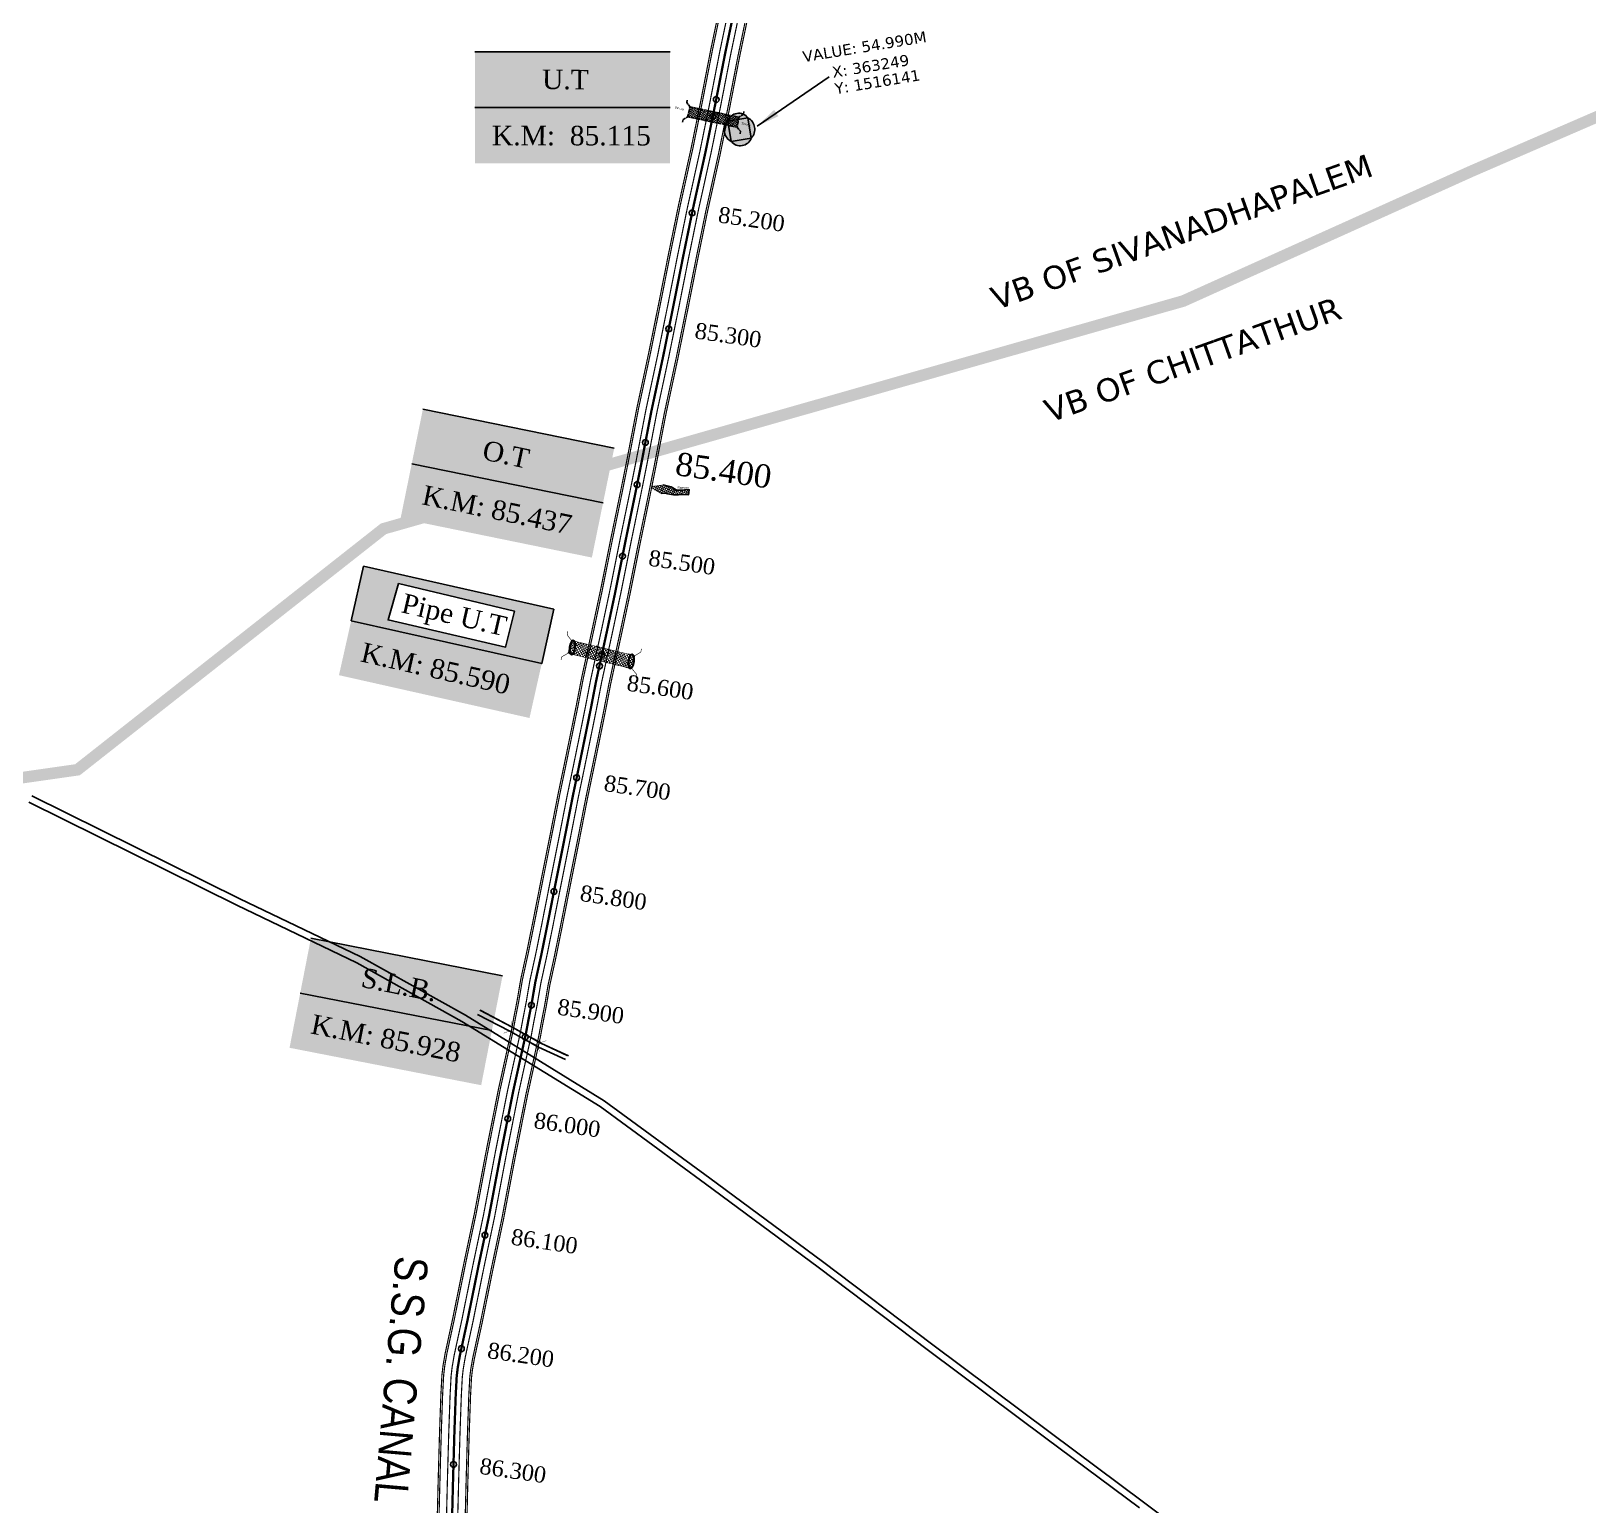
# Model space of a CAD drawing. Header units: inches. Extents: x 360616 to 379062, y 1506291 to 1520405.
# Drawn here: x 362638 to 363981, y 1514955 to 1516226 of the extents above; entities that cross this region are included whole.
import ezdxf

# ---------------------------------------------------------------- set-up
doc = ezdxf.new("R2010")
doc.units = ezdxf.units.IN
doc.header["$MEASUREMENT"] = 0
doc.set_wipeout_variables(frame=1)
doc.header["$PDMODE"] = 32
doc.header["$PDSIZE"] = 5
for name, pattern in [('ACAD_ISO02W100', [15, 12, -3]), ('ACAD_ISO03W100', [30, 12, -18]), ('BORDER', [1.75, 0.5, -0.25, 0.5, -0.25, 0, -0.25])]:
    doc.linetypes.add(name, pattern=pattern)
for name, color, linetype in [('bed with', 5, 'Continuous'), ('cahnige', 7, 'Continuous'), ('CARTTRACK', 30, 'ACAD_ISO02W100'), ('laying', 4, 'Continuous'), ('lining', 4, 'Continuous'), ('OT', 7, 'Continuous'), ('pbms', 8, 'Continuous'), ('SLB', 11, 'Continuous'), ('STREAM', 4, 'Continuous'), ('TEXT', 7, 'Continuous'), ('TITLEBLOCK', 7, 'Continuous'), ('top of bund', 1, 'Continuous'), ('UT', 173, 'ACAD_ISO02W100'), ('V', 6, 'Continuous'), ('Z LAYER', 7, 'Continuous'), ('ZSTU', 7, 'Continuous'), ('ZTEXT', 7, 'Continuous')]:
    doc.layers.add(name, color=color, linetype=linetype)
doc.layers.add('ROAD', color=1, linetype='Continuous', lineweight=25)
doc.layers.add('VILL_BOUNDARY', color=6, linetype='BORDER', lineweight=30)
doc.styles.add('5mm', font='TIMES.TTF', dxfattribs={"height": 3})
doc.styles.add('ARIALN', font='ARIALN.TTF')
doc.styles.get("Standard").update_dxf_attribs({"font": 'verdana.TTF'})
doc.dimstyles.get("Standard").update_dxf_attribs({"dimtxt": 0.18, "dimasz": 0.18, "dimexe": 0.18, "dimexo": 0.0625, "dimgap": 0.09, "dimtad": 0, "dimtih": 1, "dimtoh": 1, "dimdec": 4, "dimzin": 0, "dimdsep": 46, "dimtxsty": 'Standard', "dimcen": 0.09, "dimadec": 0, "dimazin": 0, "dimtfac": 1, "dimtdec": 4, "dimtofl": 0, "dimtmove": 0, "dimatfit": 3, "dimfxl": 0, "dimtolj": 1, "dimtzin": 0, "dimarcsym": 0})

# ---------------------------------------------------------------- blocks, each defined once
blk = doc.blocks.new('FGJIDFIPGJDFIGJ')
at = {"layer": 'ZSTU'}
h = blk.add_hatch(color=135, dxfattribs=at)
h.set_gradient(color1=(141, 177, 78), color2=(107, 135, 59), one_color=1, tint=0.3799999952316284, name='CYLINDER')
h.paths.add_polyline_path([(363020.6739411662, 1516208.175346994), (363020.6739411652, 1516160.052520622), (363189.1038334653, 1516160.052520621), (363189.1038334656, 1516208.175346993)])
h.paths.add_polyline_path([(363065.8591973582, 1516170.685499281), (363138.7301684332, 1516170.148776405), (363138.9204049869, 1516195.977230909), (363066.0494339117, 1516196.513953784)], flags=24)
h = blk.add_hatch(color=252, dxfattribs=at)
h.set_gradient(color1=(167, 88, 159), color2=(127, 67, 121), one_color=1, tint=0.3799999952316284, name='CYLINDER')
h.paths.add_polyline_path([(363020.6739411652, 1516160.052520622), (363020.6739411645, 1516111.929694251), (363189.1038334654, 1516111.929694254), (363189.1038334653, 1516160.052520621)])
h.paths.add_polyline_path([(363031.1116525727, 1516122.910540839), (363179.9297627379, 1516122.75398711), (363179.9568195152, 1516148.47383675), (363031.1387093494, 1516148.630390479)], flags=24)
for points in [[(363189.1038334673, 1516208.175346993), (363020.6739411663, 1516208.175346993)], [(363189.1038334642, 1516160.052520621), (363020.6739411666, 1516160.052520622)]]:
    blk.add_lwpolyline(points, dxfattribs=at)
at = {"layer": 'ZSTU', "style": '5mm'}
for s, height, rotation, p in [('U.T', 16.84298922994375, 359.5780020620655, (363078.5779682306, 1516175.984783437)), ('K.M:  85.115', 16.84298922994376, 359.9397259769933, (363035.4031613333, 1516127.532689882))]:
    blk.add_text(s, height=height, rotation=rotation, dxfattribs=at).set_placement(p)
blk = doc.blocks.new('MNBVNCXBYUYTUIRE')
at = {"layer": 'ZSTU'}
h = blk.add_hatch(color=135, dxfattribs=at)
h.set_gradient(color1=(141, 177, 78), color2=(107, 135, 59), one_color=1, tint=0.3799999952316284, name='CYLINDER')
h.paths.add_polyline_path([(362965.582859981, 1515923.925044659), (362955.9419536905, 1515876.777835369), (363120.9571862076, 1515843.034663354), (363130.5980924974, 1515890.181872646)])
h.paths.add_polyline_path([(363002.3413539287, 1515878.142851818), (363073.6274501165, 1515863.018071251), (363078.9882913542, 1515888.284781231), (363007.7021951662, 1515903.409561798)], flags=24)
h = blk.add_hatch(color=252, dxfattribs=at)
h.set_gradient(color1=(167, 88, 159), color2=(127, 67, 121), one_color=1, tint=0.3799999952316284, name='CYLINDER')
h.paths.add_polyline_path([(362955.9419536905, 1515876.777835369), (362946.3010474002, 1515829.630626078), (363111.316279919, 1515795.887454068), (363120.9571862076, 1515843.034663354)])
h.paths.add_polyline_path([(362958.7270481635, 1515838.297766107), (363104.4967336807, 1515808.330230231), (363109.6759455116, 1515833.523228512), (362963.9062599941, 1515863.490764388)], flags=24)
for points in [[(363130.5980924991, 1515890.181872645), (362965.5828599812, 1515923.925044659)], [(363120.9571862064, 1515843.034663354), (362955.9419536918, 1515876.777835369)]]:
    blk.add_lwpolyline(points, dxfattribs=at)
at = {"layer": 'ZSTU', "style": '5mm'}
for s, height, rotation, p in [('O.T', 16.84298922994375, 348.0211852674644, (363015.863927378, 1515880.786627978)), ('K.M: 85.437', 16.84298922994376, 348.3829091823921, (362963.8575524605, 1515841.966449095))]:
    blk.add_text(s, height=height, rotation=rotation, dxfattribs=at).set_placement(p)
blk = doc.blocks.new('FGFDGHFDGH')
at = {"layer": 'ZSTU'}
h = blk.add_hatch(color=135, dxfattribs=at)
h.set_gradient(color1=(141, 177, 78), color2=(107, 135, 59), one_color=1, tint=0.3799999952316284, name='CYLINDER')
h.paths.add_polyline_path([(362954.8538315861, 1515749.636537126), (362945.7828798026, 1515718.228317985), (363047.2102226967, 1515694.774316611), (363054.7662789413, 1515725.908709011)], flags=16)
h.paths.add_polyline_path([(363088.8938932189, 1515727.558952864), (362924.5576412037, 1515764.467283821), (362914.0124037878, 1515717.51406896), (363078.3486557995, 1515680.605738002)])
h = blk.add_hatch(color=252, dxfattribs=at)
h.set_gradient(color1=(167, 88, 159), color2=(127, 67, 121), one_color=1, tint=0.3799999952316284, name='CYLINDER')
h.paths.add_polyline_path([(362914.0124037865, 1515717.51406896), (362903.4671663694, 1515670.560854099), (363067.8034183855, 1515633.652523145), (363078.3486558009, 1515680.605738002)])
h.paths.add_polyline_path([(362916.0574439239, 1515678.987580768), (363061.2242666637, 1515646.224064505), (363066.8867005639, 1515671.312871569), (362921.7198778238, 1515704.076387831)], flags=24)
for points in [[(362924.5576412037, 1515764.467283821), (362914.0124037878, 1515717.51406896), (363078.3486557995, 1515680.605738002), (363088.8938932189, 1515727.558952864)], [(363088.8938932189, 1515727.558952864), (362924.5576412037, 1515764.467283821)], [(362954.8538315861, 1515749.636537126), (362945.7828798026, 1515718.228317985), (363047.2102226967, 1515694.774316611), (363054.7662789413, 1515725.908709011), (362954.8538315861, 1515749.636537126)], [(363078.3486557995, 1515680.605738002), (362914.0124037878, 1515717.51406896)]]:
    blk.add_lwpolyline(points, dxfattribs=at)
at = {"layer": 'ZSTU', "style": '5mm'}
for s, height, rotation, p in [('Pipe U.T', 16.84298922994375, 346.9199625630399, (362956.256641452, 1515724.936250314)), ('K.M: 85.590', 16.84298922994376, 347.2816864779676, (362921.2575082342, 1515682.556984131))]:
    blk.add_text(s, height=height, rotation=rotation, dxfattribs=at).set_placement(p)
blk = doc.blocks.new('NJGHDFUGHDFUGDFG')
at = {"layer": 'ZSTU'}
h = blk.add_hatch(color=135, dxfattribs=at)
h.set_gradient(color1=(141, 177, 78), color2=(107, 135, 59), one_color=1, tint=0.3799999952316284, name='CYLINDER')
h.paths.add_polyline_path([(362879.2655692823, 1515443.705545621), (362870.0457294543, 1515396.474189813), (363035.3554747849, 1515364.204750416), (363044.5753146127, 1515411.436106226)])
h.paths.add_polyline_path([(362916.4311029037, 1515398.253162083), (362987.8493159054, 1515383.76505149), (362992.9844952474, 1515409.078589077), (362921.5662822454, 1515423.566699669)], flags=24)
h = blk.add_hatch(color=252, dxfattribs=at)
h.set_gradient(color1=(167, 88, 159), color2=(127, 67, 121), one_color=1, tint=0.3799999952316284, name='CYLINDER')
h.paths.add_polyline_path([(362870.0457294543, 1515396.474189813), (362860.8258896259, 1515349.242834004), (363026.1356349584, 1515316.973394612), (363035.3554747849, 1515364.204750416)])
h.paths.add_polyline_path([(362873.1740610215, 1515358.020503082), (363019.2053364387, 1515329.354826353), (363024.1595513154, 1515354.593034541), (362878.1282758979, 1515383.258711269)], flags=24)
for points in [[(363044.5753146141, 1515411.436106226), (362879.2655692827, 1515443.705545621)], [(363035.3554747837, 1515364.204750416), (362870.0457294558, 1515396.474189813)]]:
    blk.add_lwpolyline(points, dxfattribs=at)
at = {"layer": 'ZSTU', "style": '5mm'}
for s, height, rotation, p in [('S.L.B.', 16.84298922994375, 348.5324278629607, (362921.5807318226, 1515401.985154402)), ('K.M: 85.928', 16.84298922994376, 348.8941517765875, (362878.2716263466, 1515361.734818223))]:
    blk.add_text(s, height=height, rotation=rotation, dxfattribs=at).set_placement(p)
blk = doc.blocks.new('FGDFGG')
at = {"layer": 'STREAM'}
h = blk.add_hatch(dxfattribs=at)
h.set_pattern_fill('DASH', color=256, scale=10, angle=75.93960756058887, style=0)
h.set_pattern_definition([(75.93960756058887, (1418185.603001844, 992257.9889319493), (-0.6960067163245798, 1.161120192502773), [0.9572422500200057, -0.9572422500200057])])
h.paths.add_polyline_path([(347714.8182538314, 1545567.798359148), (347719.1091586325, 1545566.809767598), (347723.4000634338, 1545565.821176047), (347732.1200872504, 1545608.496701095), (347727.7916449079, 1545609.305257931), (347723.4632025654, 1545610.113814767)])
at = {"layer": 'UT', "ltscale": 0.2}
for p, q in [((347718.6328469185, 1545614.300635064), (347720.8996323345, 1545613.926943779)), ((347720.8996323345, 1545613.926943779), (347723.4632025654, 1545610.113814767)), ((347714.8182538314, 1545567.798359148), (347723.4632025654, 1545610.113814767)), ((347723.4000634338, 1545565.821176047), (347732.1200872505, 1545608.496701095)), ((347723.4632025654, 1545610.113814767), (347727.7916449079, 1545609.305257931)), ((347727.7916449079, 1545609.305257931), (347732.1200872505, 1545608.496701095)), ((347732.1200872505, 1545608.496701095), (347735.593481653, 1545611.504586816)), ((347735.593481653, 1545611.504586816), (347737.8808457312, 1545611.290281259)), ((347711.2222905362, 1545564.938133079), (347708.9458700588, 1545565.24776368)), ((347714.8182538314, 1545567.798359148), (347711.2222905362, 1545564.938133079)), ((347719.1091586325, 1545566.809767598), (347714.8182538314, 1545567.798359148)), ((347723.4000634338, 1545565.821176047), (347719.1091586325, 1545566.809767598)), ((347725.80217546, 1545561.90432744), (347723.4000634338, 1545565.821176047)), ((347728.0513798581, 1545561.436309412), (347725.80217546, 1545561.90432744))]:
    blk.add_line(p, q, dxfattribs=at)
at = {"layer": 'cahnige', "style": '5mm'}
for rotation, oblique, p in [(77.11412351461517, 2.419129890721151e-09, (347729.3116870435, 1545612.081215061)), (77.11412350540348, 359.9999999932074, (347716.213105645, 1545554.638550714))]:
    blk.add_text('Stream', height=1.914484500309543, rotation=rotation, dxfattribs=dict(at, oblique=oblique)).set_placement(p)
blk = doc.blocks.new('VBVB')
at = {"layer": 'STREAM'}
h = blk.add_hatch(dxfattribs=at)
h.set_pattern_fill('DASH', color=256, scale=10, style=0)
h.set_pattern_definition([(0, (17867.88371487719, -28501.71006121906), (1.25, 1.25), [1.25, -1.25])])
h.paths.add_polyline_path([(380095.9578547815, 1497774.979899091), (380098.8683746898, 1497780.214053723), (380100.4483272064, 1497784.617400714), (380101.7788353608, 1497788.771502249), (380103.7746272102, 1497793.590268896), (380099.5335991489, 1497795.916580957), (380098.452594594, 1497793.507197633), (380097.6210344023, 1497789.602341558), (380096.9557507077, 1497787.691449154), (380095.791578286, 1497784.700503649), (380093.8789543023, 1497782.955785437), (380090.8853257658, 1497780.795647573), (380086.5656440002, 1497773.963976908), (380084.6014813699, 1497765.180921337), (380084.0768038103, 1497764.329620298), (380085.9416349676, 1497763.15133106), (380086.5685083546, 1497763.834778382), (380093.7175540949, 1497769.302057871), (380094.4610701322, 1497772.653587032)])
at = {"layer": 'OT', "const_width": 0.4999999999999999}
blk.add_lwpolyline([(380084.6014813699, 1497765.180921337), (380084.0733134003, 1497764.331791371), (380083.5451454307, 1497763.482661405), (380085.4049872326, 1497762.307524679), (380085.9416349677, 1497763.15133106), (380084.0768038104, 1497764.329620298), (380085.9416349677, 1497763.15133106), (380086.568508355, 1497763.834778382), (380093.717554095, 1497769.302057871), (380086.568508355, 1497763.834778382), (380085.9416349677, 1497763.15133106), (380084.0768038104, 1497764.329620298), (380084.6014813699, 1497765.180921337), (380086.5656440002, 1497773.963976908)], dxfattribs=at)
at = {"layer": 'STREAM'}
blk.add_lwpolyline([(380086.5656440002, 1497773.963976908), (380090.8853257659, 1497780.795647574), (380093.8789543033, 1497782.955785438), (380095.7915782861, 1497784.700503649), (380096.9557507072, 1497787.691449152), (380097.6210344024, 1497789.602341558), (380098.4525945941, 1497793.507197633), (380099.5335991488, 1497795.916580957), (380103.7746272101, 1497793.590268896), (380101.7788353609, 1497788.771502249), (380100.4483272069, 1497784.617400716), (380098.8683746899, 1497780.214053723), (380095.9578547826, 1497774.979899092), (380094.4610701321, 1497772.653587032), (380093.717554095, 1497769.302057871)], dxfattribs=at)
at = {"layer": 'cahnige', "style": '5mm'}
blk.add_text('Stream', height=2.5, rotation=71.17434464616717, dxfattribs=at).set_placement((380095.0016310557, 1497785.493162808))
blk = doc.blocks.new('GGF')
at = {"layer": 'STREAM'}
h = blk.add_hatch(dxfattribs=at)
h.set_pattern_fill('DASH', color=256, scale=10, angle=-6.082734917303942, style=0)
h.set_pattern_definition([(353.9172650826961, (-115347.3726237068, 1016.387648081312), (1.375417949938526, 1.110506849590268), [1.25, -1.25])])
h.paths.add_polyline_path([(406186.8358267642, 1485623.894007653), (406186.3350356966, 1485618.16585714), (406185.8342446289, 1485612.437706626), (406242.6024607782, 1485608.895201602), (406242.8636284556, 1485614.639267362), (406243.1247961327, 1485620.383333121)])
at = {"layer": 'laying', "linetype": 'ByBlock', "extrusion": (0, 0, -1)}
for centre in [(406188.8340515448, 1485618.100544371), (406240.8092758137, 1485614.964376942)]:
    blk.add_ellipse(centre, major_axis=(0.4022038884711088, -6.365555352701567), ratio=0.3887167828476952, dxfattribs=at)
at = {"layer": 'laying', "linetype": 'ByBlock'}
for points in [[(406189.2044231551, 1485612.238788546), (406189.1301593552, 1485612.234096231), (406189.0528622998, 1485612.245618227), (406188.8631006061, 1485612.324588027), (406188.7519765225, 1485612.394145026), (406188.5122836892, 1485612.610022701), (406188.3845252309, 1485612.755754402), (406187.9901122551, 1485613.318903608), (406187.7273521348, 1485613.85898441), (406187.2895556467, 1485615.151754198), (406187.1131680161, 1485615.903753204), (406186.8806331598, 1485617.489787864), (406186.8243655579, 1485618.323341603), (406186.8412834518, 1485619.932858505), (406186.9146281564, 1485620.708349793), (406187.1740924141, 1485622.067517512), (406187.3614922329, 1485622.65073727), (406187.7140922088, 1485623.356040432), (406187.8630650354, 1485623.567618286), (406188.1141012118, 1485623.821781273), (406188.2175726035, 1485623.889167762), (406188.3951326545, 1485623.961233407), (406188.4694103668, 1485623.970225642), (406188.6399464445, 1485623.94807565), (406188.7398646418, 1485623.913414563), (406188.9754422541, 1485623.761023998), (406189.1085637353, 1485623.642922326), (406189.3815283708, 1485623.318037364), (406189.5211763898, 1485623.111945711), (406189.9516964495, 1485622.33059618), (406190.2214699374, 1485621.608086816), (406190.6248590543, 1485619.961048005), (406190.7595287117, 1485619.037350996), (406190.8632364098, 1485617.186895084), (406190.8321935693, 1485616.26108243), (406190.6143732872, 1485614.607066808), (406190.4262052957, 1485613.879561222), (406190.055177624, 1485613.01905299), (406189.9016287614, 1485612.765040143), (406189.6325239488, 1485612.445281366), (406189.5169377527, 1485612.35368761), (406189.3392356181, 1485612.260876767), (406189.2716159608, 1485612.243034084), (406189.2044231551, 1485612.238788546)], [(406241.179647424, 1485609.102621116), (406241.1053836241, 1485609.097928802), (406241.0280865688, 1485609.109450798), (406240.838324875, 1485609.188420597), (406240.7272007914, 1485609.257977597), (406240.4875079581, 1485609.473855271), (406240.3597494998, 1485609.619586973), (406239.965336524, 1485610.182736179), (406239.7025764037, 1485610.722816981), (406239.2647799156, 1485612.015586769), (406239.088392285, 1485612.767585774), (406238.8558574287, 1485614.353620435), (406238.7995898268, 1485615.187174174), (406238.8165077207, 1485616.796691076), (406238.8898524253, 1485617.572182364), (406239.149316683, 1485618.931350083), (406239.3367165019, 1485619.514569841), (406239.6893164777, 1485620.219873002), (406239.8382893043, 1485620.431450857), (406240.0893254807, 1485620.685613844), (406240.1927968724, 1485620.753000333), (406240.3703569234, 1485620.825065977), (406240.4446346357, 1485620.834058213), (406240.6151707135, 1485620.811908221), (406240.7150889107, 1485620.777247134), (406240.950666523, 1485620.624856569), (406241.0837880042, 1485620.506754897), (406241.3567526398, 1485620.181869935), (406241.4964006587, 1485619.975778282), (406241.9269207185, 1485619.194428751), (406242.1966942063, 1485618.471919387), (406242.6000833233, 1485616.824880576), (406242.7347529806, 1485615.901183567), (406242.8384606787, 1485614.050727655), (406242.8074178382, 1485613.124915001), (406242.5895975561, 1485611.470899379), (406242.4014295646, 1485610.743393793), (406242.0304018929, 1485609.882885561), (406241.8768530303, 1485609.628872714), (406241.6077482177, 1485609.309113937), (406241.4921620216, 1485609.21752018), (406241.314459887, 1485609.124709338), (406241.2468402297, 1485609.106866655), (406241.179647424, 1485609.102621116)]]:
    blk.add_open_spline(points, degree=3, knots=[0, 0, 0, 0, 0.1890722348827286, 0.1890722348827286, 0.3781444697654573, 0.3781444697654573, 0.567216704648186, 0.567216704648186, 0.9642381621637766, 0.9642381621637766, 1.361259619679367, 1.361259619679367, 1.758281077194958, 1.758281077194958, 2.155302534710549, 2.155302534710549, 2.552323992226139, 2.552323992226139, 2.807761081817867, 2.807761081817867, 3.012439963152372, 3.012439963152372, 3.217118844486876, 3.217118844486876, 3.421797725821381, 3.421797725821381, 3.626476607155885, 3.626476607155885, 3.831155488490389, 3.831155488490389, 4.280922883927905, 4.280922883927905, 4.730690279365422, 4.730690279365422, 5.180457674802938, 5.180457674802938, 5.630225070240454, 5.630225070240454, 5.896844194109022, 5.896844194109022, 6.112115499412711, 6.112115499412711, 6.283185307179586, 6.283185307179586, 6.283185307179586, 6.283185307179586], dxfattribs=at)
at = {"layer": 'UT', "ltscale": 0.2, "const_width": 0.4999999999999999}
for points in [[(406181.0067191261, 1485605.627956516), (406181.2043290924, 1485608.621441158), (406185.8342446289, 1485612.437706626), (406186.3350356966, 1485618.16585714), (406186.8358267643, 1485623.894007653), (406182.485284513, 1485628.02592998), (406182.4731358847, 1485631.025905382)], [(406186.8358267643, 1485623.894007653), (406243.1247961327, 1485620.383333121)], [(406247.6637609265, 1485627.388723734), (406247.5913202798, 1485624.389598469), (406243.1247961327, 1485620.383333121), (406242.8636284556, 1485614.639267362), (406242.6024607783, 1485608.895201602), (406247.1217425518, 1485604.948545771), (406247.2591485833, 1485601.95169416)], [(406185.8342446289, 1485612.437706626), (406242.6024607783, 1485608.895201602)]]:
    blk.add_lwpolyline(points, dxfattribs=at)
blk = doc.blocks.new('FGDFGDFG6YURT')
at = {"layer": 'ROAD', "color": 1, "linetype": 'Continuous', "lineweight": 25}
for points in [[(386103.5284786596, 1482907.418250796, 0), (386134.4943898718, 1482913.048692988, 0), (386162.3338302057, 1482917.432879298, 0), (386187.03831635, 1482923.149040827, 0)], [(386104.349895274, 1482907.665549859, 0), (386135.2697901193, 1482913.287625029, 0), (386163.2020570702, 1482917.686429777, 0), (386188.0436620642, 1482923.434318075, 0)], [(386104.2356023123, 1482903.529261708, 0), (386135.1554971575, 1482909.151336877, 0), (386163.0877641085, 1482913.550141626, 0), (386187.9293691025, 1482919.298029924, 0)]]:
    blk.add_polyline3d(points, dxfattribs=at)
at = {"layer": 'SLB'}
for points, const_width in [([(386161.8187230226, 1482917.900765421), (386162.1664906862, 1482917.940232523), (386164.805117545, 1482921.997725382)], 0.2999999999999999), ([(386134.5918138346, 1482913.396780385), (386134.2422434629, 1482913.414116911), (386130.6310287907, 1482916.63665141)], 0.2999999999999999), ([(386134.7979053175, 1482908.736976533), (386134.4514698859, 1482908.687151922), (386131.9350661394, 1482904.552746017)], 0.2999999999999999), ([(386134.5918138346, 1482913.396780385), (386148.2388681522, 1482915.445660189), (386161.8187230226, 1482917.900765421)], 0.4999999999999999), ([(386161.8783264555, 1482914.051226821), (386148.298471585, 1482911.59612159), (386134.7979053175, 1482908.736976533)], 0.4999999999999999), ([(386161.9926194173, 1482918.187514973), (386148.4127645467, 1482915.732409741), (386134.9121982792, 1482912.873264684)], 0.4999999999999999), ([(386161.8783264555, 1482914.051226821), (386162.2282584353, 1482914.044326869), (386165.9340047213, 1482910.930961412)], 0.2999999999999999)]:
    blk.add_lwpolyline(points, dxfattribs=dict(at, const_width=const_width))

msp = doc.modelspace()

# ---------------------------------------------------------------- hatches: boundary and pattern name
at = {"layer": 'pbms'}
h = msp.add_hatch(color=256, dxfattribs=at)
h.set_gradient(color1=(31, 17, 238), color2=(36, 21, 239), one_color=1, tint=0.5099999904632568, name='CYLINDER')
h.paths.add_polyline_path([(363238.8820600973, 1516148.263803771, 0.4969052259106934), (363241.7361962285, 1516130.882060098)])
h.paths.add_polyline_path([(363238.8820600973, 1516148.263803771), (363256.2638037712, 1516151.117939902, 0.6148522708899363)])
h.paths.add_polyline_path([(363256.2638037712, 1516151.117939902), (363259.1179399027, 1516133.736196229, 0.4942978772292225)])
h.paths.add_polyline_path([(363241.7361962285, 1516130.882060098, 0.5853763326748842), (363259.1179399027, 1516133.736196229)])
h = msp.add_hatch(color=256, dxfattribs=at)
h.set_gradient(color1=(67, 190, 65), color2=(71, 191, 69), one_color=1, tint=0.5099999904632568, name='CYLINDER')
h.paths.add_polyline_path([(363249.0000000002, 1516140.999999999), (363256.2638037715, 1516151.117939902), (363238.8820600975, 1516148.263803771)])
h.paths.add_polyline_path([(363241.736196229, 1516130.882060096), (363249.0000000002, 1516140.999999999), (363238.8820600975, 1516148.263803771)])
h.paths.add_polyline_path([(363241.736196229, 1516130.882060096), (363259.1179399027, 1516133.736196228), (363249.0000000002, 1516140.999999999)])
h.paths.add_polyline_path([(363259.1179399027, 1516133.736196228), (363256.2638037715, 1516151.117939902), (363249.0000000002, 1516140.999999999)])

# ---------------------------------------------------------------- linework, layer by layer
at = {"layer": 'bed with', "const_width": 1}
msp.add_lwpolyline([(363242.2492998203, 1516257.574882423), (363231.8864901839, 1516208.146571029), (363223.2553416241, 1516163.834500194), (363214.8924367228, 1516122.869216979), (363204.008094408, 1516073.717283813), (363195.4826098138, 1516032.140827277), (363187.3113385231, 1515990.806596475), (363178.5157803245, 1515947.315965612), (363168.1757811593, 1515899.203338895), (363159.4259822008, 1515853.594611558), (363153.9510416199, 1515826.446628745), (363145.7799699425, 1515786.878060386), (363136.8610833478, 1515742.38539531), (363130.1325565567, 1515710.746457221), (363120.4844548099, 1515666.317900165), (363116.0999870645, 1515643.533629277), (363110.8279982292, 1515617.547851373), (363105.5053492701, 1515591.660817591), (363100.4125459559, 1515567.289252822), (363093.6058305016, 1515532.441683399), (363085.8717617801, 1515493.721545788), (363078.2602648579, 1515455.155854858), (363073.3697928282, 1515431.047282741), (363068.0705486238, 1515406.881236505), (363064.9405067665, 1515388.458495268), (363062.0885518756, 1515373.950841835), (363059.9295139455, 1515362.321715947), (363048.9101717327, 1515312.409166751), (363037.9092173906, 1515256.978627876), (363028.1408877554, 1515205.137789984), (363019.2035311472, 1515162.858617296), (363009.4750924227, 1515114.740885594), (363002.890159705, 1515084.390420449), (363001.1504512082, 1515074.294938454), (363000.2013240811, 1515066.529220777), (362999.3151355195, 1515049.819538473), (362998.1386237015, 1515016.507944747), (362997.0364384236, 1514977.589347309), (362996.0445547648, 1514938.425995763, 9.729870422229116e-05)], format="xyb", dxfattribs=at)
msp.add_lwpolyline([(363251.7425330642, 1516255.582766518), (363241.394309816, 1516206.224028971), (363232.7680583752, 1516161.937099806), (363224.3803632776, 1516120.85038302), (363213.4951055922, 1516071.694316188), (363204.9917901868, 1516030.225972722), (363196.8230614777, 1515988.904603524), (363188.0116196755, 1515945.335434388), (363177.6818188404, 1515897.270261105), (363168.9436177991, 1515851.721988441), (363163.4551583792, 1515824.506971255), (363155.2852300567, 1515784.943939614), (363146.3607166517, 1515740.423204691), (363139.6160434438, 1515708.708342778), (363129.9879451905, 1515664.371899837), (363125.6160129355, 1515641.652770723), (363120.3318017713, 1515615.606748625), (363115.0034507298, 1515589.691982409), (363109.9204540447, 1515565.367347177), (363103.1219694988, 1515530.561916602), (363095.3860382197, 1515491.832454213), (363087.7717351418, 1515453.252545141), (363082.8610071709, 1515429.04411726), (363077.5948513764, 1515405.028963494), (363074.4824932339, 1515386.710304732), (363071.6162481249, 1515372.129958166), (363069.4366860545, 1515360.390284054), (363058.4044282674, 1515310.41923325), (363047.4327826095, 1515255.136372122), (363037.653312244, 1515203.236410018), (363028.7026688519, 1515160.894382702), (363018.9691075771, 1515112.751314405), (363012.4138402945, 1515082.53757955), (363010.7499487915, 1515072.882061547), (363009.8700759187, 1515065.682979224), (363009.0060644806, 1515049.391461527), (363007.8337762989, 1515016.199455255), (363006.732961577, 1514977.329252692), (363005.7414691313, 1514938.181347734)], dxfattribs=at)
at = {"layer": 'laying', "color": 6, "linetype": 'ByBlock'}
for p in [(363228.9098944461, 1516166.939768212), (363208.0214940557, 1516069.145273003), (363187.8711109537, 1515969.107563811), (363167.7335190881, 1515871.156160586), (363147.9702613178, 1515773.128543853), (363128.1669830942, 1515678.483804213), (363108.4731558388, 1515582.152271978), (363088.9131888548, 1515484.083889246), (363069.4012036392, 1515386.005948643), (363049.0308105591, 1515288.10269494), (363029.4071368801, 1515187.67743614), (363009.0217540383, 1515089.777302502), (363002.2400691144, 1514990.007523763)]:
    msp.add_point(p, dxfattribs=at)
at = {"layer": 'laying', "color": 5, "linetype": 'ByBlock'}
for p in [(363225.8418477039, 1516152.256883986), (363160.593712616, 1515834.851571846), (363130.2150116523, 1515688.271836652), (363064.0571342213, 1515358.520663088)]:
    msp.add_point(p, dxfattribs=at)
at = {"layer": 'lining', "const_width": 1}
msp.add_lwpolyline([(363235.936544942, 1516258.898372448), (363225.5642802223, 1516209.424962397), (363216.9298753309, 1516165.096173648), (363208.5834546322, 1516124.211637499), (363197.6997209915, 1516075.062453007), (363189.1594950297, 1516033.414106852), (363180.9865330532, 1515992.071323746), (363172.2015366324, 1515948.632916786), (363161.8547561032, 1515900.488735983), (363153.0972451277, 1515854.839809404), (363147.6312938779, 1515827.736400994), (363139.4594619283, 1515788.164151003), (363130.5443168725, 1515743.690150929), (363123.8265266164, 1515712.101698269), (363114.1651235773, 1515667.611890074), (363109.7723203772, 1515644.784303264), (363104.5084587604, 1515618.838584645), (363099.1896013923, 1515592.9699915), (363094.0902771751, 1515568.567221008), (363087.2780885911, 1515533.691631424), (363079.5452583742, 1515494.97769431), (363071.9356274012, 1515456.421457712), (363067.0586245281, 1515432.379284529), (363061.7373782367, 1515408.11290258), (363058.5955776206, 1515389.620951862), (363055.7531249882, 1515375.161635614), (363053.6077345534, 1515363.606018598), (363042.5969805319, 1515313.732369956), (363031.5765374255, 1515258.20363299), (363021.8156158017, 1515206.402109652), (363012.8870942199, 1515164.164732052), (363003.1620617274, 1515116.063847879), (362996.5574030243, 1515085.62246414), (362994.7672801347, 1515075.234428768), (362993.7721024985, 1515067.091927789), (362992.8711672927, 1515050.104187576), (362991.6918469744, 1515016.713074357), (362990.5887503473, 1514977.762296821), (362989.5966224414, 1514938.589301467, 9.729870347272769e-05)], format="xyb", dxfattribs=at)
msp.add_lwpolyline([(363258.0547997165, 1516254.256947762), (363247.7165197775, 1516204.945637604), (363239.0935246685, 1516160.675426353), (363230.6893453682, 1516119.507962501), (363219.8034790086, 1516070.349146994), (363211.3149049709, 1516028.952693147), (363203.1478669476, 1515987.639876253), (363194.3258633676, 1515944.018483214), (363184.0028438965, 1515895.984864017), (363175.2723548721, 1515850.476790595), (363169.7749061213, 1515823.217199007), (363161.6057380709, 1515783.657848998), (363152.6774831269, 1515739.118449072), (363145.9220733841, 1515707.35310173), (363136.307276423, 1515663.077909928), (363131.9436796228, 1515640.402096736), (363126.6513412401, 1515614.316015353), (363121.3191986077, 1515588.3828085), (363116.2427228254, 1515564.08937899), (363109.4497114094, 1515529.311968578), (363101.7125416255, 1515490.576305691), (363094.0963725985, 1515451.986942287), (363089.172175471, 1515427.712115472), (363083.9280217636, 1515403.79729742), (363080.8274223799, 1515385.547848138), (363077.9516750122, 1515370.919164387), (363075.7584654466, 1515359.105981403), (363064.7176194683, 1515309.096030045), (363053.7654625747, 1515253.911367008), (363043.9785841978, 1515201.97209035), (363035.0191057793, 1515159.588267946), (363025.2821382724, 1515111.428352119), (363018.7465969752, 1515081.305535859), (363017.133119865, 1515071.942571233), (363016.2992975013, 1515065.120272212), (363015.4500327074, 1515049.106812423), (363014.280553026, 1515015.994325644), (363013.1806496533, 1514977.156303179), (363012.1894332335, 1514938.01929678)], dxfattribs=at)
at = {"layer": 'pbms'}
msp.add_lwpolyline([(363238.8820600973, 1516148.263803771, -0.6148522708899362), (363256.2638037712, 1516151.117939902, -0.4942978772292224), (363259.1179399027, 1516133.736196229, -0.5853763326753783), (363241.7361962285, 1516130.882060098, -0.4969052259106934), (363238.8820600973, 1516148.263803771)], format="xyb", close=True, dxfattribs=at)
msp.add_lwpolyline([(363238.8820600973, 1516148.263803771), (363256.2638037712, 1516151.117939902), (363259.1179399027, 1516133.736196229), (363241.7361962285, 1516130.882060098)], close=True, dxfattribs=at)
at = {"layer": 'ROAD', "color": 1}
for p, q in [((362638.5384906727, 1515566.402492847), (362818.0708426313, 1515477.771841853)), ((362635.8477983013, 1515560.952162466), (362815.4099755281, 1515472.30678748)), ((362815.4099755281, 1515472.30678748), (362918.9917099638, 1515422.573453431)), ((362818.0708426313, 1515477.771841853), (362921.7917655843, 1515427.971678366)), ((362921.7917655843, 1515427.971678366), (363012.5373336867, 1515377.288668758)), ((362918.9917099638, 1515422.573453431), (363009.4592698062, 1515372.045716367)), ((363012.5373336867, 1515377.288668758), (363132.1441697363, 1515303.564793693)), ((363009.4592698062, 1515372.045716367), (363128.7503273339, 1515298.516482487)), ((363128.7503273339, 1515298.516482487), (363219.7359605514, 1515231.986809155)), ((363132.1441697363, 1515303.564793693), (363223.3383261234, 1515236.882645978)), ((363219.7359605514, 1515231.986809155), (363316.7675899005, 1515160.143322662)), ((363223.3383261234, 1515236.882645978), (363320.4067110022, 1515165.011945209)), ((363316.7675899005, 1515160.143322662), (363411.9662617628, 1515088.309893136)), ((363320.4067110022, 1515165.011945209), (363415.6149188046, 1515093.171320213)), ((363415.6149188046, 1515093.171320213), (363516.8705533039, 1515017.582331142)), ((363411.9662617628, 1515088.309893136), (363513.2360189295, 1515012.710361263)), ((363513.2360189295, 1515012.710361263), (363593.8178747151, 1514952.636403884)), ((363516.8705533039, 1515017.582331142), (363597.4619729727, 1514957.501243866)), ((363597.4619729727, 1514957.501243866), (363668.2461151368, 1514904.225777917))]:
    msp.add_line(p, q, dxfattribs=at)
at = {"layer": 'top of bund', "const_width": 1}
msp.add_lwpolyline([(363234.4684624122, 1516259.206160825), (363224.0939988359, 1516209.722262715), (363215.458836658, 1516165.389586079), (363207.1162494948, 1516124.523828317), (363196.2326574064, 1516075.375283052), (363187.6890032194, 1516033.710218381), (363179.5156480601, 1515992.365446367), (363170.7331078668, 1515948.939184501), (363160.3847502762, 1515900.787665538), (363151.6254458083, 1515855.129390298), (363146.1615851007, 1515828.036348028), (363137.9895763436, 1515788.463241844), (363129.0753014131, 1515743.993582468), (363122.3600080257, 1515712.416870606), (363112.6955116629, 1515667.91281796), (363108.3007699847, 1515645.07515768), (363103.0387984188, 1515619.138755173), (363097.720822816, 1515593.274450549), (363092.6199821099, 1515568.864422912), (363085.8065207049, 1515533.982317011), (363078.0739785124, 1515495.269821874), (363070.464781481, 1515456.715783957), (363065.5909109699, 1515432.689052387), (363060.2645479142, 1515408.39933655), (363057.1200127028, 1515389.891290605), (363054.279769898, 1515375.443215562), (363052.1375532994, 1515363.904693633), (363041.1287965317, 1515314.040091631), (363030.1038211545, 1515258.488517901), (363020.344622324, 1515206.696137481), (363011.4181553995, 1515164.46847967), (363001.6939150541, 1515116.371513527), (362995.0846689126, 1515085.908985928), (362993.2828217455, 1515075.452914887), (362992.2769346886, 1515067.222789884), (362991.3725700307, 1515050.170385042), (362990.1925965727, 1515016.760778918), (362989.089288004, 1514977.802517639), (362988.0971032964, 1514938.627279538, 9.729870350310011e-05)], format="xyb", dxfattribs=at)
msp.add_lwpolyline([(363259.5227687054, 1516253.948617819), (363249.1868011639, 1516204.648337286), (363240.5645633414, 1516160.382013922), (363232.1565505055, 1516119.195771682), (363221.2705425937, 1516070.036316949), (363212.7853967812, 1516028.656581618), (363204.6187519407, 1515987.345753632), (363195.7942921332, 1515943.712215499), (363185.4728497235, 1515895.685934462), (363176.7441541915, 1515850.1872097), (363171.2446148985, 1515822.917251972), (363163.0756236555, 1515783.358758157), (363154.1464985863, 1515738.815017533), (363147.3885919749, 1515707.037929393), (363137.7768883375, 1515662.776982042), (363133.4152300153, 1515640.11124232), (363128.1210015817, 1515614.015844825), (363122.7879771839, 1515588.078349452), (363117.7130178907, 1515563.792177086), (363110.9212792955, 1515529.021282991), (363103.1838214874, 1515490.284178128), (363095.5672185187, 1515451.692616042), (363090.6398890291, 1515427.402347614), (363085.4008520861, 1515403.510863449), (363082.3029872976, 1515385.277509395), (363079.4250301024, 1515370.637584438), (363077.2286467006, 1515358.807306368), (363066.1858034685, 1515308.788308369), (363055.2381788457, 1515253.626482098), (363045.4495776754, 1515201.67806252), (363036.4880445997, 1515159.284520329), (363026.7502849457, 1515111.120686471), (363020.219331087, 1515081.019014071), (363018.6175782542, 1515071.724085114), (363017.7944653112, 1515064.989410117), (363016.9486299694, 1515049.040614957), (363015.7798034276, 1515015.946621083), (363014.6801119965, 1514977.116082362), (363013.688959769, 1514937.981610512)], dxfattribs=at)
at = {"layer": 'V', "color": 6}
msp.add_lwpolyline([(363246.9961000001, 1516256.579700001, 2, 2, 0), (363236.6403999999, 1516207.1853, 2, 2, 0), (363228.0116999997, 1516162.8858, 2, 2, 0), (363219.6364000002, 1516121.8598, 2, 2, 0), (363208.7516000001, 1516072.705800001, 2, 2, 0), (363200.2372000003, 1516031.1834, 2, 2, 0), (363192.0672000004, 1515989.855599999, 2, 2, 0), (363183.2637, 1515946.3257, 2, 2, 0), (363172.9287999999, 1515898.2368, 2, 2, 0), (363164.1847999999, 1515852.658299999, 2, 2, 0), (363158.7030999996, 1515825.4768, 2, 2, 0), (363150.5325999996, 1515785.911, 2, 2, 0), (363141.6108999997, 1515741.404300001, 2, 2, 0), (363134.8743000003, 1515709.727399999, 2, 2, 0), (363125.2362000002, 1515665.344900001, 2, 2, 0), (363120.858, 1515642.5932, 2, 2, 0), (363115.5799000002, 1515616.577299999, 2, 2, 0), (363110.2544, 1515590.6764, 2, 2, 0), (363105.1665000003, 1515566.328299999, 2, 2, 0), (363098.3639000002, 1515531.501800001, 2, 2, 0), (363090.6288999999, 1515492.777000001, 2, 2, 0), (363083.0159999998, 1515454.2042, 2, 2, 0), (363078.1153999995, 1515430.045700001, 2, 2, 0), (363072.8327000001, 1515405.9551, 2, 2, 0), (363069.7115000002, 1515387.5844, 2, 2, 0), (363066.8524000002, 1515373.0404, 2, 2, 0), (363064.6831, 1515361.356000001, 2, 2, 0), (363053.6573000001, 1515311.4142, 2, 2, 0), (363042.6710000001, 1515256.057499999, 2, 2, 0), (363032.8970999997, 1515204.187100001, 2, 2, 0), (363023.9530999996, 1515161.876499999, 2, 2, 0), (363014.2220999999, 1515113.746099999, 2, 2, 0), (363007.6519999998, 1515083.464, 2, 2, 0), (363005.9501999998, 1515073.588500001, 2, 2, 0), (363005.0356999999, 1515066.1061, 2, 2, 0), (363004.1606000001, 1515049.6055, 2, 2, 0), (363002.9862000002, 1515016.353700001, 2, 2, 0), (363001.8847000003, 1514977.4593, 2, 2, 0), (363000.8930000002, 1514938.303200001, 2, 2, 0)], format="xyseb", dxfattribs=at)

# ---------------------------------------------------------------- block references
at = {"color": 3, "rotation": 269.5867530035503}
msp.add_blockref('FGDFGG', (-1179813.469429365, 1875013.793428082), dxfattribs=at)
at = {"layer": 'CARTTRACK', "color": 3, "xscale": 0.9023696751485201, "yscale": 0.9023696754593402, "zscale": 0.902369675306999, "rotation": 290.3208559951866}
msp.add_blockref('VBVB', (-1023354.704533352, 1368106.304579397), dxfattribs=at)
at = {"layer": 'laying', "color": 6, "linetype": 'ByBlock', "rotation": 350.0617074208537}
msp.add_blockref('GGF', (-293387.807115132, 122472.3614135911), dxfattribs=at)
at = {"layer": 'laying', "color": 1, "linetype": 'ByBlock', "rotation": 322.0194136384102}
msp.add_blockref('FGDFGDFG6YURT', (-853882.3043462002, 584131.2721194817), dxfattribs=at)
at = {"layer": 'ZSTU', "color": 6}
for name in ['FGJIDFIPGJDFIGJ', 'FGFDGHFDGH', 'NJGHDFUGHDFUGDFG']:
    msp.add_blockref(name, (0, 0), dxfattribs=at)

# ---------------------------------------------------------------- texts
at = {"layer": 'cahnige', "char_height": 13.87570660934272, "width": 8058.679100390017, "attachment_point": 1, "rotation": 351.76655552575295, "style": '5mm'}
for s, insert in [('85.200', (363231.7794575228, 1516074.858853599)), ('85.300', (363211.6290744208, 1515974.821144406)), ('85.500', (363171.7282247849, 1515778.842124448)), ('85.600', (363153.0206979717, 1515671.058798344)), ('85.700', (363133.3268139064, 1515584.581197744)), ('85.800', (363112.6711523219, 1515489.797469842)), ('85.900', (363093.1591671063, 1515391.719529239)), ('86.000', (363072.7887740262, 1515293.816275535)), ('86.100', (363053.1651003472, 1515193.391016735)), ('86.200', (363032.7797175054, 1515095.490883097)), ('86.300', (363025.9980325815, 1514995.721104358))]:
    msp.add_mtext(s, dxfattribs=dict(at, insert=insert))
at = {"layer": 'cahnige', "color": 1, "insert": (363195.5377273149, 1515863.097095853), "char_height": 20, "width": 14720.6791105594, "attachment_point": 1, "rotation": 351.76655552575295, "style": '5mm'}
msp.add_mtext('85.400', dxfattribs=at)
at = {"layer": 'TEXT', "color": 1}
for s, p in [('VALUE: 54.990M', (363304.2308577915, 1516199.114962396)), ('X: 363249', (363329.7090839144, 1516185.72538577)), ('Y: 1516141', (363331.8856835057, 1516171.522125176))]:
    msp.add_text(s, height=9.483917237081629, rotation=9.324930326232131, dxfattribs=at).set_placement(p)
at = {"layer": 'TITLEBLOCK', "color": 1, "extrusion": (0.004771234883672272, -0.0006176282919210802, 0.9999884268595202), "style": 'ARIALN'}
msp.add_text('S.S.G. CANAL', height=28.40680971257714, rotation=265.0239428221807, dxfattribs=at).set_placement((362948.1435808509, 1515171.100918746, 795.9184979606375))

# ---------------------------------------------------------------- leaders
at = {"layer": 'Z LAYER', "color": 6, "linetype": 'ByBlock'}
msp.add_leader([(363264.1882742589, 1516144.030448893), (363326.2379595327, 1516186.573484917)], dimstyle='Standard', override={"dimasz": 20, "dimgap": 0.09, "dimtad": 0}, dxfattribs=at)

# ---------------------------------------------------------------- wipeouts: each hides what was drawn before it
at = {"linetype": 'ACAD_ISO03W100', "lineweight": -2, "ltscale": 3}
for points in [[(363864.66218498204, 1516118.7232141052), (363888.3159827323, 1516119.259261965), (363888.7398999131, 1516095.7316563786), (363865.76312317717, 1516096.3205262162)], [(363617.1346096569, 1516008.372919585), (363640.7884074071, 1516008.908967445), (363641.2123245879, 1515985.3813618585), (363618.235547852, 1515985.970231696)], [(362934.0284048382, 1515808.0927555282), (362957.6822025884, 1515808.628803388), (362958.1061197692, 1515785.1011978015), (362935.1293430333, 1515785.690067639)]]:
    msp.add_wipeout(points, dxfattribs=at).dxf.layer = 'VILL_BOUNDARY'

# ---------------------------------------------------------------- next in the draw order: linework, layer by layer
at = {"layer": 'VILL_BOUNDARY', "linetype": 'ACAD_ISO03W100', "lineweight": -2, "ltscale": 3, "const_width": 10}
msp.add_lwpolyline([(362051.3507476415, 1515425.292530127), (362331.1952420963, 1515450.577596822), (362420.6241853476, 1515552.315651707), (362677.9024893587, 1515588.996282928), (362941.8639154037, 1515796.79490372), (363631.6913651688, 1515993.214175119), (363880.6801997776, 1516105.351792257), (364006.5258848699, 1516159.87244298), (364424.6149677484, 1516196.265568539)], dxfattribs=at)

# ---------------------------------------------------------------- next in the draw order: block references
at = {"layer": 'ZSTU', "color": 6}
msp.add_blockref('MNBVNCXBYUYTUIRE', (10.29421403020388, -23.88247336260974), dxfattribs=at)

# ---------------------------------------------------------------- next in the draw order: texts
at = {"layer": 'ZTEXT', "color": 5, "ltscale": 2}
for s, p in [('VB OF SIVANADHAPALEM', (363470.3373803362, 1515985.186642328)), ('VB OF CHITTATHUR ', (363516.4697282424, 1515888.093367669))]:
    msp.add_text(s, height=20, rotation=19.61868035512273, dxfattribs=at).set_placement(p)

doc.saveas('drawing.dxf')
